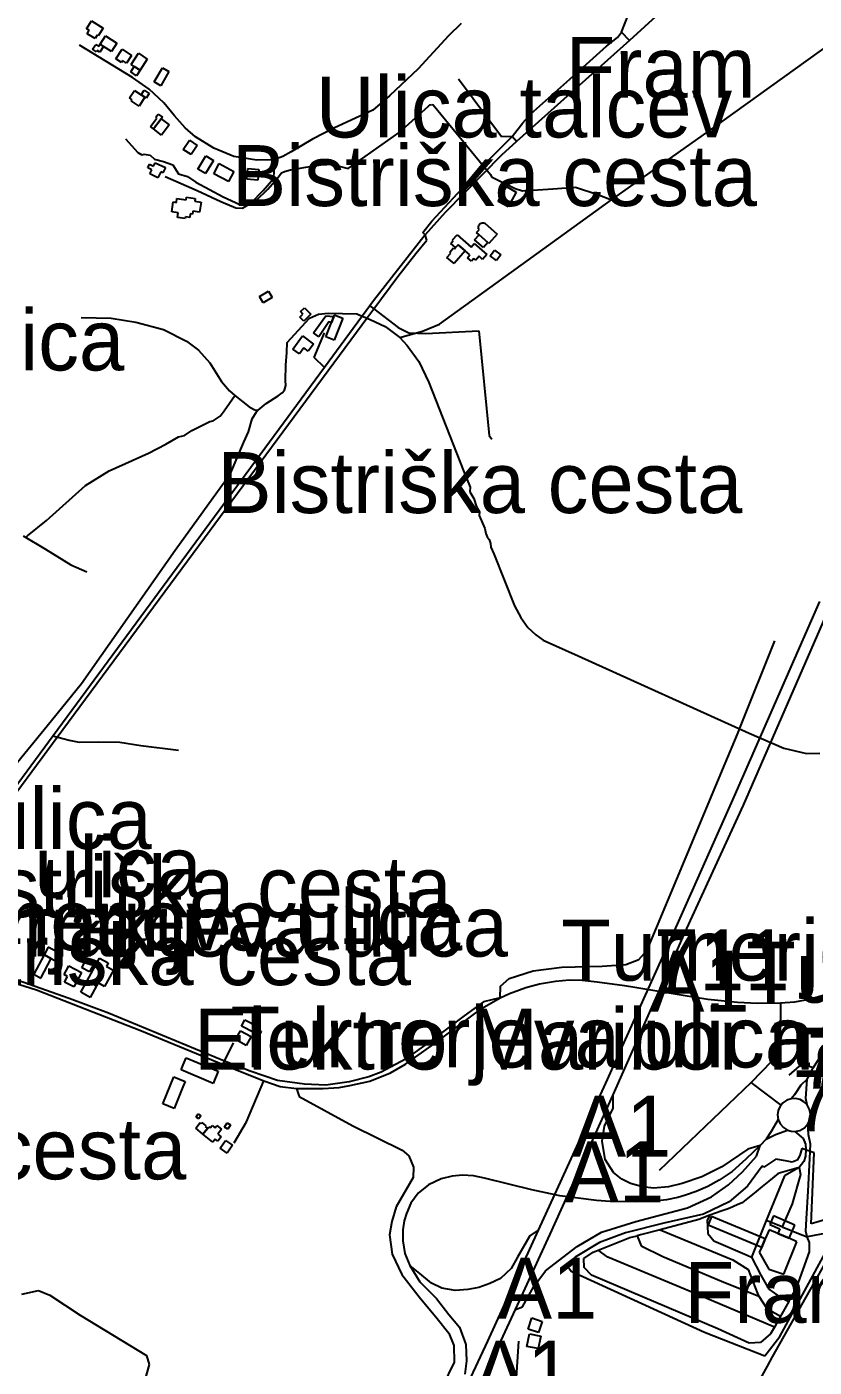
# Model space of a CAD drawing. Extents: x -8864 to 13231, y -7697 to 8949.
# Drawn here: x -3272 to -2470, y -3454 to -2089 of the extents above; entities that cross this region are included whole.
import ezdxf

# ---------------------------------------------------------------- set-up
doc = ezdxf.new("R2010")
doc.units = 0
for name, color, linetype in [('OSM_BUILDING_BARN', 9, 'CONTINUOUS'), ('OSM_BUILDING_GARAGE', 9, 'CONTINUOUS'), ('OSM_BUILDING_HOUSE', 9, 'CONTINUOUS'), ('OSM_BUILDING_ROOF', 9, 'CONTINUOUS'), ('OSM_BUILDING_YES', 9, 'CONTINUOUS'), ('OSM_HIGHWAY_FOOTWAY', 8, 'CONTINUOUS'), ('OSM_HIGHWAY_MOTORWAY', 8, 'CONTINUOUS'), ('OSM_HIGHWAY_MOTORWAY_LINK', 8, 'CONTINUOUS'), ('OSM_HIGHWAY_PATH', 8, 'CONTINUOUS'), ('OSM_HIGHWAY_RESIDENTIAL', 8, 'CONTINUOUS'), ('OSM_HIGHWAY_SECONDARY', 8, 'CONTINUOUS'), ('OSM_HIGHWAY_SECONDARY_LINK', 8, 'CONTINUOUS'), ('OSM_HIGHWAY_SERVICE', 8, 'CONTINUOUS'), ('OSM_HIGHWAY_SERVICES', 8, 'CONTINUOUS'), ('OSM_HIGHWAY_TRACK', 8, 'CONTINUOUS'), ('OSM_HIGHWAY_UNCLASSIFIED', 8, 'CONTINUOUS'), ('OSM_LABELS', 8, 'CONTINUOUS'), ('OSM_WATERWAY_DITCH', 4, 'CONTINUOUS'), ('OSM_WATERWAY_STREAM', 4, 'CONTINUOUS')]:
    doc.layers.add(name, color=color, linetype=linetype)

msp = doc.modelspace()

# ---------------------------------------------------------------- linework, layer by layer
at = {"layer": 'OSM_BUILDING_BARN'}
for p, q in [((-2838.560802, -2306.082703), (-2833.981935, -2300.767586)), ((-2837.741506, -2306.783231), (-2838.560802, -2306.082703)), ((-2833.981935, -2300.767586), (-2819.441351, -2313.299254)), ((-2840.367847, -2309.829972), (-2837.741506, -2306.783231)), ((-2835.574584, -2313.966423), (-2840.367847, -2309.829972)), ((-2832.948244, -2310.919682), (-2835.574584, -2313.966423)), ((-2825.781321, -2317.10212), (-2832.948244, -2310.919682)), ((-2820.880861, -2321.327528), (-2825.781321, -2317.10212)), ((-2819.441351, -2313.299254), (-2816.447476, -2309.829972)), ((-2816.447476, -2309.829972), (-2803.622054, -2320.893867)), ((-2823.354062, -2324.196357), (-2820.880861, -2321.327528)), ((-2819.24227, -2327.754594), (-2823.354062, -2324.196357)), ((-2816.761412, -2324.874646), (-2819.24227, -2327.754594)), ((-2814.854827, -2326.53145), (-2816.761412, -2324.874646)), ((-2811.569987, -2322.728584), (-2814.854827, -2326.53145)), ((-2807.909956, -2325.8754), (-2811.569987, -2322.728584)), ((-2803.622054, -2320.893867), (-2807.909956, -2325.8754)), ((-3250.429147, -3026.192168), (-3254.502655, -3033.964693)), ((-3237.13665, -3033.15297), (-3250.429147, -3026.192168)), ((-3254.502655, -3033.964693), (-3247.358703, -3037.711962)), ((-3247.358703, -3037.711962), (-3241.210157, -3040.925495)), ((-3241.210157, -3040.925495), (-3237.13665, -3033.15297)), ((-3210.543998, -3060.251174), (-3198.032511, -3037.278302)), ((-3198.032511, -3037.278302), (-3189.173398, -3042.104162)), ((-3189.173398, -3042.104162), (-3191.118268, -3045.684638)), ((-3183.974316, -3049.576461), (-3192.93297, -3066.03331)), ((-3191.118268, -3045.684638), (-3183.974316, -3049.576461)), ((-3201.171868, -3065.355021), (-3210.543998, -3060.251174)), ((-3199.571561, -3062.408355), (-3201.171868, -3065.355021)), ((-3192.93297, -3066.03331), (-3199.571561, -3062.408355)), ((-3100.161137, -3210.531117), (-3095.498043, -3204.715622)), ((-3095.498043, -3204.715622), (-3094.533265, -3205.493987)), ((-3094.533265, -3205.493987), (-3093.859452, -3204.648905)), ((-3093.859452, -3204.648905), (-3089.74766, -3207.951395)), ((-3092.741534, -3216.480046), (-3100.161137, -3210.531117)), ((-3088.07844, -3210.664551), (-3092.741534, -3216.480046)), ((-3089.74766, -3207.951395), (-3090.413816, -3208.785357)), ((-3090.413816, -3208.785357), (-3088.07844, -3210.664551))]:
    msp.add_line(p, q, dxfattribs=at)
at = {"layer": 'OSM_BUILDING_GARAGE'}
for p, q in [((-3205.138178, -2111.9586), (-3201.99882, -2106.988187)), ((-3201.079984, -2114.527203), (-3205.138178, -2111.9586)), ((-3201.99882, -2106.988187), (-3198.782894, -2109.023054)), ((-3200.337258, -2113.348537), (-3201.079984, -2114.527203)), ((-3197.664976, -2115.0387), (-3200.337258, -2113.348537)), ((-3198.782894, -2109.023054), (-3197.435267, -2106.899231)), ((-3193.920719, -2109.12313), (-3197.664976, -2115.0387)), ((-3197.435267, -2106.899231), (-3193.920719, -2109.12313)), ((-3166.340317, -2135.076025), (-3162.764513, -2129.482921)), ((-3160.298969, -2138.945609), (-3166.340317, -2135.076025)), ((-3162.764513, -2129.482921), (-3156.723165, -2133.363624)), ((-3156.723165, -2133.363624), (-3160.298969, -2138.945609)), ((-3155.773701, -2158.338004), (-3152.733884, -2153.723415)), ((-3152.733884, -2153.723415), (-3147.519488, -2157.159338)), ((-3151.86099, -2160.906607), (-3155.773701, -2158.338004)), ((-3150.559305, -2161.773927), (-3151.86099, -2160.906607)), ((-3147.519488, -2157.159338), (-3150.559305, -2161.773927)), ((-3146.217804, -2190.773564), (-3139.671095, -2182.122599)), ((-3135.275995, -2182.734171), (-3143.132045, -2193.108658)), ((-3140.873239, -2181.210801), (-3138.384725, -2177.919431)), ((-3139.671095, -2182.122599), (-3140.873239, -2181.210801)), ((-3138.384725, -2177.919431), (-3134.096822, -2181.177442)), ((-3134.096822, -2181.177442), (-3135.275995, -2182.734171)), ((-3143.132045, -2193.108658), (-3146.217804, -2190.773564)), ((-3216.156556, -3047.063455), (-3210.957474, -3037.522931)), ((-3210.957474, -3037.522931), (-3203.200965, -3041.748338)), ((-3203.200965, -3041.748338), (-3208.392389, -3051.288863)), ((-3208.392389, -3051.288863), (-3216.156556, -3047.063455)), ((-3075.360215, -3230.935386), (-3069.81657, -3222.918232)), ((-3068.208607, -3235.88356), (-3075.360215, -3230.935386)), ((-3069.81657, -3222.918232), (-3062.657304, -3227.877526)), ((-3062.657304, -3227.877526), (-3068.208607, -3235.88356))]:
    msp.add_line(p, q, dxfattribs=at)
at = {"layer": 'OSM_BUILDING_HOUSE'}
for p, q in [((-3211.401578, -2091.009476), (-3206.393921, -2082.892246)), ((-3206.393921, -2082.892246), (-3194.326538, -2090.342306)), ((-3208.698668, -2092.6774), (-3211.401578, -2091.009476)), ((-3210.819648, -2096.124443), (-3208.698668, -2092.6774)), ((-3202.642006, -2101.172692), (-3210.819648, -2096.124443)), ((-3200.521026, -2097.72565), (-3202.642006, -2101.172692)), ((-3199.334195, -2098.459536), (-3200.521026, -2097.72565)), ((-3194.326538, -2090.342306), (-3199.334195, -2098.459536)), ((-3197.435267, -2106.899231), (-3192.067732, -2098.403939)), ((-3192.067732, -2098.403939), (-3180.612907, -2105.642728)), ((-3193.920719, -2109.12313), (-3197.435267, -2106.899231)), ((-3185.988099, -2114.14914), (-3193.920719, -2109.12313)), ((-3180.612907, -2105.642728), (-3185.988099, -2114.14914)), ((-3181.501115, -2121.554722), (-3175.069262, -2111.858525)), ((-3175.069262, -2111.858525), (-3165.467423, -2118.229994)), ((-3175.819645, -2125.32423), (-3181.501115, -2121.554722)), ((-3174.6175, -2123.500634), (-3175.819645, -2125.32423)), ((-3170.689476, -2126.102595), (-3174.6175, -2123.500634)), ((-3165.467423, -2118.229994), (-3170.689476, -2126.102595)), ((-3165.857928, -2127.503651), (-3158.537866, -2116.072813)), ((-3162.764513, -2129.482921), (-3165.857928, -2127.503651)), ((-3158.537866, -2116.072813), (-3149.403103, -2121.921666)), ((-3149.403103, -2121.921666), (-3156.723165, -2133.363624)), ((-3156.723165, -2133.363624), (-3162.764513, -2129.482921)), ((-3142.31275, -2145.294839), (-3134.096822, -2130.80614)), ((-3127.496515, -2134.564529), (-3135.704786, -2149.042108)), ((-3134.096822, -2130.80614), (-3127.496515, -2134.564529)), ((-3167.611374, -2161.562657), (-3162.542461, -2153.867968)), ((-3162.542461, -2153.867968), (-3155.773701, -2158.338004)), ((-3135.704786, -2149.042108), (-3142.31275, -2145.294839)), ((-3164.89315, -2163.352895), (-3167.611374, -2161.562657)), ((-3165.720103, -2164.609398), (-3164.89315, -2163.352895)), ((-3157.756855, -2169.857799), (-3165.720103, -2164.609398)), ((-3151.86099, -2160.906607), (-3157.756855, -2169.857799)), ((-3155.773701, -2158.338004), (-3151.86099, -2160.906607)), ((-3143.132045, -2193.108658), (-3135.275995, -2182.734171)), ((-3135.275995, -2182.734171), (-3127.067725, -2188.961087)), ((-3134.923775, -2199.335574), (-3143.132045, -2193.108658)), ((-3127.067725, -2188.961087), (-3134.923775, -2199.335574)), ((-3112.841077, -2213.913228), (-3106.524078, -2204.572855)), ((-3106.524078, -2204.572855), (-3098.583801, -2209.94357)), ((-3098.583801, -2209.94357), (-3104.900801, -2219.283943)), ((-3104.900801, -2219.283943), (-3112.841077, -2213.913228)), ((-3097.795134, -2233.950554), (-3089.893142, -2220.596044)), ((-3089.893142, -2220.596044), (-3082.090691, -2225.210633)), ((-3090.00034, -2238.565144), (-3097.795134, -2233.950554)), ((-3082.090691, -2225.210633), (-3090.00034, -2238.565144)), ((-3081.715499, -2238.798653), (-3076.23311, -2228.401927)), ((-3076.23311, -2228.401927), (-3061.240765, -2236.307887)), ((-3061.240765, -2236.307887), (-3066.723155, -2246.715732)), ((-3048.109064, -2244.158249), (-3047.08303, -2233.372341)), ((-3047.08303, -2233.372341), (-3035.674147, -2234.462051)), ((-3035.674147, -2234.462051), (-3036.700181, -2245.247959)), ((-3066.723155, -2246.715732), (-3081.715499, -2238.798653)), ((-3036.700181, -2245.247959), (-3048.109064, -2244.158249)), ((-3119.847203, -2267.920604), (-3119.257617, -2263.939826)), ((-3119.257617, -2263.939826), (-3109.785947, -2265.329763)), ((-3109.785947, -2265.329763), (-3109.364813, -2262.483172)), ((-3109.364813, -2262.483172), (-3100.620555, -2263.761914)), ((-3100.620555, -2263.761914), (-3101.041688, -2266.608504)), ((-2792.060031, -2266.91985), (-2783.67565, -2251.78622)), ((-2783.67565, -2251.78622), (-2773.652678, -2257.345967)), ((-2773.652678, -2257.345967), (-2782.037059, -2272.479596)), ((-3124.418414, -2277.372173), (-3122.96359, -2267.464705)), ((-3117.825764, -2278.339569), (-3124.418414, -2277.372173)), ((-3122.96359, -2267.464705), (-3119.847203, -2267.920604)), ((-3118.522548, -2283.120951), (-3117.825764, -2278.339569)), ((-3102.93296, -2276.760601), (-3103.392378, -2279.896298)), ((-3096.210141, -2277.750236), (-3102.93296, -2276.760601)), ((-3101.041688, -2266.608504), (-3094.717032, -2267.542542)), ((-3094.717032, -2267.542542), (-3096.210141, -2277.750236)), ((-2782.037059, -2272.479596), (-2792.060031, -2266.91985)), ((-3110.880893, -2284.24402), (-3118.522548, -2283.120951)), ((-3110.63587, -2282.531618), (-3110.880893, -2284.24402)), ((-3106.217799, -2283.176548), (-3110.63587, -2282.531618)), ((-3105.689468, -2279.562713), (-3106.217799, -2283.176548)), ((-3103.392378, -2279.896298), (-3105.689468, -2279.562713)), ((-2812.14426, -2292.850507), (-2811.600615, -2290.949074)), ((-2811.600615, -2290.949074), (-2810.27596, -2289.481301)), ((-2810.27596, -2289.481301), (-2808.445944, -2288.714056)), ((-2808.445944, -2288.714056), (-2806.730783, -2288.647339)), ((-2806.730783, -2288.647339), (-2805.666465, -2289.169955)), ((-2805.666465, -2289.169955), (-2793.22389, -2300.311686)), ((-2814.050845, -2298.543687), (-2811.592958, -2295.808292)), ((-2811.53936, -2300.789825), (-2814.050845, -2298.543687)), ((-2812.22083, -2294.018054), (-2812.14426, -2292.850507)), ((-2811.96815, -2294.852016), (-2812.22083, -2294.018054)), ((-2811.592958, -2295.808292), (-2811.96815, -2294.852016)), ((-2802.565392, -2308.829218), (-2811.53936, -2300.789825)), ((-2793.22389, -2300.311686), (-2801.608271, -2309.685419)), ((-2844.196331, -2323.962847), (-2840.306591, -2319.459453)), ((-2841.416851, -2318.492057), (-2837.703221, -2314.188813)), ((-2840.306591, -2319.459453), (-2841.416851, -2318.492057)), ((-2837.703221, -2314.188813), (-2836.592961, -2315.14509)), ((-2825.781321, -2317.10212), (-2837.021751, -2330.156405)), ((-2836.592961, -2315.14509), (-2835.574584, -2313.966423)), ((-2835.574584, -2313.966423), (-2832.948244, -2310.919682)), ((-2832.948244, -2310.919682), (-2825.781321, -2317.10212)), ((-2801.608271, -2309.685419), (-2802.565392, -2308.829218)), ((-2837.021751, -2330.156405), (-2844.196331, -2323.962847)), ((-2961.914567, -2390.057112), (-2959.540907, -2383.96363)), ((-2959.540907, -2383.96363), (-2958.958978, -2382.473618)), ((-2950.23769, -2385.876183), (-2958.966635, -2408.270841)), ((-2958.958978, -2382.473618), (-2950.23769, -2385.876183)), ((-2967.687922, -2404.868276), (-2961.914567, -2390.057112)), ((-3001.248416, -2417.26651), (-2991.416868, -2403.856402)), ((-2991.416868, -2403.856402), (-2980.22238, -2412.073707)), ((-2980.22238, -2412.073707), (-2985.543973, -2419.334736)), ((-2958.966635, -2408.270841), (-2967.687922, -2404.868276)), ((-2994.502626, -2422.214685), (-3001.248416, -2417.26651)), ((-2989.992672, -2416.065605), (-2994.502626, -2422.214685)), ((-2985.543973, -2419.334736), (-2989.992672, -2416.065605)), ((-3059.433721, -3120.251956), (-3054.648115, -3111.356362)), ((-3054.648115, -3111.356362), (-3043.805848, -3117.194096)), ((-3048.591453, -3126.08969), (-3059.433721, -3120.251956)), ((-3043.805848, -3117.194096), (-3048.591453, -3126.08969)), ((-3092.741534, -3216.480046), (-3088.07844, -3210.664551)), ((-3082.603708, -3224.619514), (-3092.741534, -3216.480046)), ((-3088.07844, -3210.664551), (-3086.830355, -3209.107822)), ((-3086.830355, -3209.107822), (-3085.498042, -3210.175293)), ((-3085.498042, -3210.175293), (-3083.43066, -3207.595571)), ((-3083.43066, -3207.595571), (-3080.390844, -3210.03074)), ((-3080.390844, -3210.03074), (-3078.522544, -3207.706766)), ((-3078.522544, -3207.706766), (-3073.813508, -3211.487393)), ((-3073.813508, -3211.487393), (-3077.741533, -3216.39109)), ((-3077.741533, -3216.39109), (-3074.21167, -3219.22656)), ((-3074.21167, -3219.22656), (-3077.710905, -3223.596521)), ((-3080.184106, -3221.606132), (-3082.603708, -3224.619514)), ((-3077.710905, -3223.596521), (-3080.184106, -3221.606132)), ((-2761.608267, -3414.985229), (-2757.779782, -3403.643346)), ((-2757.779782, -3403.643346), (-2747.289735, -3407.190464)), ((-2747.289735, -3407.190464), (-2751.11822, -3418.532347)), ((-2762.772126, -3432.609625), (-2760.252983, -3419.799969)), ((-2751.11822, -3418.532347), (-2761.608267, -3414.985229)), ((-2760.252983, -3419.799969), (-2748.729245, -3422.079465)), ((-2748.729245, -3422.079465), (-2751.248388, -3434.88912)), ((-2751.248388, -3434.88912), (-2762.772126, -3432.609625))]:
    msp.add_line(p, q, dxfattribs=at)
at = {"layer": 'OSM_BUILDING_ROOF'}
for p, q in [((-3099.801259, -3199.07804), (-3097.542454, -3195.820028)), ((-3097.02178, -3201.001712), (-3099.801259, -3199.07804)), ((-3097.542454, -3195.820028), (-3094.770631, -3197.7437)), ((-3094.770631, -3197.7437), (-3097.02178, -3201.001712)), ((-2574.739946, -3300.510052), (-2578.239181, -3308.960866)), ((-2520.145759, -3323.11598), (-2574.739946, -3300.510052)), ((-2511.539327, -3299.787285), (-2515.375468, -3308.64952)), ((-2489.793535, -3309.205495), (-2511.539327, -3299.787285)), ((-2578.239181, -3308.960866), (-2523.637337, -3331.566795)), ((-2515.375468, -3308.64952), (-2505.222327, -3313.052839)), ((-2505.222327, -3313.052839), (-2507.144227, -3317.511756)), ((-2495.559233, -3322.526647), (-2489.793535, -3309.205495)), ((-2523.637337, -3331.566795), (-2520.145759, -3323.11598)), ((-2507.144227, -3317.511756), (-2495.559233, -3322.526647))]:
    msp.add_line(p, q, dxfattribs=at)
at = {"layer": 'OSM_BUILDING_YES'}
for p, q in [((-3148.759917, -2232.660693), (-3147.037099, -2229.069097)), ((-3144.740009, -2234.595485), (-3148.759917, -2232.660693)), ((-3147.037099, -2229.069097), (-3143.063133, -2230.98165)), ((-3146.784419, -2238.854251), (-3144.740009, -2234.595485)), ((-3143.063133, -2230.98165), (-3141.370942, -2227.456771)), ((-3141.370942, -2227.456771), (-3130.896209, -2232.493901)), ((-3135.735414, -2236.719308), (-3138.645062, -2242.768312)), ((-3133.453637, -2237.820138), (-3135.735414, -2236.719308)), ((-3130.896209, -2232.493901), (-3133.453637, -2237.820138)), ((-3138.645062, -2242.768312), (-3146.784419, -2238.854251)), ((-2816.079942, -2305.871433), (-2811.53936, -2300.789825)), ((-2807.105975, -2313.899707), (-2816.079942, -2305.871433)), ((-2811.53936, -2300.789825), (-2802.565392, -2308.829218)), ((-2802.565392, -2308.829218), (-2807.105975, -2313.899707)), ((-2800.138133, -2322.350521), (-2795.842574, -2316.535026)), ((-2795.842574, -2316.535026), (-2789.372435, -2321.316408)), ((-2793.667995, -2327.131903), (-2800.138133, -2322.350521)), ((-2789.372435, -2321.316408), (-2793.667995, -2327.131903)), ((-3035.26067, -2363.748392), (-3026.125907, -2358.199765)), ((-3026.125907, -2358.199765), (-3022.167254, -2364.726907)), ((-3031.302018, -2370.264415), (-3035.26067, -2363.748392)), ((-3022.167254, -2364.726907), (-3031.302018, -2370.264415)), ((-2994.027894, -2384.575202), (-2990.988078, -2381.561819)), ((-2990.007986, -2388.633817), (-2994.027894, -2384.575202)), ((-2993.438308, -2379.093292), (-2989.464341, -2375.145872)), ((-2990.988078, -2381.561819), (-2993.438308, -2379.093292)), ((-2982.994202, -2381.673014), (-2990.007986, -2388.633817)), ((-2989.464341, -2375.145872), (-2982.994202, -2381.673014)), ((-2980.115182, -2400.62063), (-2967.695579, -2383.207504)), ((-2967.695579, -2383.207504), (-2959.540907, -2383.96363)), ((-2959.540907, -2383.96363), (-2961.914567, -2390.057112)), ((-2974.586851, -2404.668125), (-2980.115182, -2400.62063)), ((-2964.456681, -2389.523376), (-2974.586851, -2404.668125)), ((-2961.914567, -2390.057112), (-2964.456681, -2389.523376)), ((-3254.502655, -3033.964693), (-3264.885504, -3053.779629)), ((-3257.733896, -3057.526898), (-3247.358703, -3037.711962)), ((-3247.358703, -3037.711962), (-3254.502655, -3033.964693)), ((-3264.885504, -3053.779629), (-3257.733896, -3057.526898)), ((-3234.173403, -3054.068736), (-3229.249972, -3045.028588)), ((-3230.566971, -3056.036886), (-3234.173403, -3054.068736)), ((-3233.614444, -3061.629991), (-3230.566971, -3056.036886)), ((-3229.249972, -3045.028588), (-3216.386265, -3052.044988)), ((-3216.386265, -3052.044988), (-3224.357169, -3066.67824)), ((-3224.357169, -3066.67824), (-3233.614444, -3061.629991)), ((-3217.006479, -3072.115672), (-3210.543998, -3060.251174)), ((-3210.543998, -3060.251174), (-3201.171868, -3065.355021)), ((-3201.171868, -3065.355021), (-3207.634349, -3077.219519)), ((-3207.634349, -3077.219519), (-3217.006479, -3072.115672)), ((-3053.461285, -3106.652817), (-3050.046277, -3099.99224)), ((-3040.827287, -3113.124361), (-3053.461285, -3106.652817)), ((-3050.046277, -3099.99224), (-3037.419936, -3106.463785)), ((-3041.102938, -3116.048788), (-3038.04015, -3109.43269)), ((-3037.419936, -3106.463785), (-3040.827287, -3113.124361)), ((-3038.04015, -3109.43269), (-3033.323457, -3111.62323)), ((-3036.378588, -3118.239328), (-3041.102938, -3116.048788)), ((-3033.323457, -3111.62323), (-3036.378588, -3118.239328)), ((-3114.870174, -3151.108548), (-3112.726223, -3146.03806)), ((-3082.419941, -3164.807763), (-3114.870174, -3151.108548)), ((-3112.726223, -3146.03806), (-3109.686406, -3138.832628)), ((-3109.686406, -3138.832628), (-3077.24383, -3152.542963)), ((-3133.560834, -3185.679051), (-3122.320404, -3158.258382)), ((-3122.320404, -3158.258382), (-3110.911521, -3162.939688)), ((-3110.911521, -3162.939688), (-3113.16267, -3168.410479)), ((-3077.24383, -3152.542963), (-3082.419941, -3164.807763)), ((-3113.16267, -3168.410479), (-3122.159608, -3190.360357)), ((-3122.159608, -3190.360357), (-3133.560834, -3185.679051)), ((-3070.942145, -3209.408048), (-3068.223921, -3204.938012)), ((-3068.223921, -3204.938012), (-3064.762971, -3207.050716)), ((-3067.481195, -3211.520752), (-3070.942145, -3209.408048)), ((-3064.762971, -3207.050716), (-3067.481195, -3211.520752)), ((-2515.988025, -3313.797845), (-2520.145759, -3323.11598)), ((-2507.144227, -3317.511756), (-2515.988025, -3313.797845)), ((-2520.145759, -3323.11598), (-2523.637337, -3331.566795)), ((-2495.559233, -3322.526647), (-2507.144227, -3317.511756)), ((-2501.22539, -3359.120897), (-2487.940549, -3326.029287)), ((-2487.940549, -3326.029287), (-2495.559233, -3322.526647)), ((-2523.637337, -3331.566795), (-2526.141166, -3336.737359)), ((-2526.141166, -3336.737359), (-2516.424473, -3353.983692)), ((-2516.424473, -3353.983692), (-2501.22539, -3359.120897))]:
    msp.add_line(p, q, dxfattribs=at)
at = {"layer": 'OSM_HIGHWAY_FOOTWAY'}
for p, q in [((-2875.888524, -2319.926472), (-2864.854832, -2306.37181)), ((-2894.165709, -2343.244048), (-2875.888524, -2319.926472)), ((-2918.759892, -2376.168865), (-2894.165709, -2343.244048)), ((-3241.118273, -2812.264248), (-2924.977351, -2384.486246)), ((-2924.977351, -2384.486246), (-2918.759892, -2376.168865)), ((-3324.632831, -2925.227174), (-3241.118273, -2812.264248)), ((-3228.828839, -3078.409305), (-3282.014143, -3059.606243)), ((-3188.989631, -3093.309425), (-3228.828839, -3078.409305)), ((-2806.883923, -3081.956423), (-2826.654216, -3096.033701)), ((-2790.207045, -3077.831092), (-2806.883923, -3081.956423)), ((-3070.666494, -3142.101759), (-3188.989631, -3093.309425)), ((-2826.654216, -3096.033701), (-2842.006438, -3107.442301)), ((-2842.006438, -3107.442301), (-2860.689441, -3121.664132)), ((-2860.689441, -3121.664132), (-2886.309659, -3140.155848)), ((-3044.502632, -3152.487365), (-3070.666494, -3142.101759)), ((-2886.309659, -3140.155848), (-2911.271377, -3153.465881)), ((-3016.983486, -3162.039009), (-3044.502632, -3152.487365)), ((-2989.464341, -3165.741801), (-3016.983486, -3162.039009)), ((-2967.695579, -3166.764794), (-2989.464341, -3165.741801)), ((-2943.867092, -3163.273273), (-2967.695579, -3166.764794)), ((-2923.844119, -3158.09159), (-2943.867092, -3163.273273)), ((-2911.271377, -3153.465881), (-2923.844119, -3158.09159))]:
    msp.add_line(p, q, dxfattribs=at)
at = {"layer": 'OSM_HIGHWAY_MOTORWAY'}
for p, q in [((-2464.9773, -2674.315822), (-2551.922179, -2873.021156)), ((-2542.305027, -2881.649882), (-2454.84713, -2681.187669)), ((-2551.922179, -2873.021156), (-2609.747607, -3002.652202)), ((-2599.969658, -3007.166716), (-2542.305027, -2881.649882)), ((-2609.747607, -3002.652202), (-2682.909943, -3164.685449)), ((-2674.816527, -3176.349797), (-2599.969658, -3007.166716)), ((-2682.909943, -3164.685449), (-2751.202446, -3314.309342)), ((-2739.173348, -3318.190045), (-2674.816527, -3176.349797)), ((-2751.202446, -3314.309342), (-2803.032467, -3427.338985)), ((-2774.257579, -3395.148054), (-2739.173348, -3318.190045)), ((-2822.266773, -3498.147914), (-2774.257579, -3395.148054)), ((-2803.032467, -3427.338985), (-2834.479638, -3494.133777))]:
    msp.add_line(p, q, dxfattribs=at)
at = {"layer": 'OSM_HIGHWAY_MOTORWAY_LINK'}
for p, q in [((-2674.946695, -3190.104609), (-2674.816527, -3176.349797)), ((-2683.667983, -3208.27386), (-2674.946695, -3190.104609)), ((-2506.937488, -3201.513208), (-2514.135039, -3213.74465)), ((-2686.194782, -3223.663238), (-2683.667983, -3208.27386)), ((-2514.135039, -3213.74465), (-2518.974243, -3221.606132)), ((-2518.974243, -3221.606132), (-2509.471945, -3216.969303)), ((-2509.471945, -3216.969303), (-2497.350964, -3212.465909)), ((-2682.971198, -3242.266149), (-2686.194782, -3223.663238)), ((-2537.909927, -3231.858304), (-2564.357097, -3249.660612)), ((-2525.329527, -3227.922004), (-2539.724628, -3242.132715)), ((-2525.329527, -3227.922004), (-2537.909927, -3231.858304)), ((-2529.043157, -3238.863584), (-2525.329527, -3227.922004)), ((-2518.974243, -3221.606132), (-2525.329527, -3227.922004)), ((-2674.663387, -3255.476106), (-2682.971198, -3242.266149)), ((-2539.724628, -3242.132715), (-2553.920648, -3254.441994)), ((-2543.384659, -3254.775578), (-2529.043157, -3238.863584)), ((-2838.813482, -3259.323451), (-2850.030941, -3262.014368)), ((-2828.354063, -3258.133665), (-2838.813482, -3259.323451)), ((-2817.320371, -3258.934269), (-2828.354063, -3258.133665)), ((-2805.911488, -3261.180406), (-2817.320371, -3258.934269)), ((-2757.726184, -3273.200578), (-2805.911488, -3261.180406)), ((-2665.980385, -3262.336833), (-2674.663387, -3255.476106)), ((-2584.724633, -3260.046218), (-2604.801205, -3266.906945)), ((-2564.357097, -3249.660612), (-2584.724633, -3260.046218)), ((-2553.920648, -3254.441994), (-2566.983437, -3263.348707)), ((-2557.419883, -3268.085611), (-2543.384659, -3254.775578)), ((-2863.185613, -3268.185686), (-2873.545492, -3276.43635)), ((-2850.030941, -3262.014368), (-2863.185613, -3268.185686)), ((-2729.326487, -3279.29406), (-2757.726184, -3273.200578)), ((-2657.427551, -3266.684555), (-2665.980385, -3262.336833)), ((-2645.23, -3270.031522), (-2657.427551, -3266.684555)), ((-2633.713919, -3271.510415), (-2645.23, -3270.031522)), ((-2618.736888, -3270.176076), (-2633.713919, -3271.510415)), ((-2604.801205, -3266.906945), (-2618.736888, -3270.176076)), ((-2590.291249, -3274.946338), (-2601.240715, -3278.771443)), ((-2578.56843, -3269.675698), (-2590.291249, -3274.946338)), ((-2566.983437, -3263.348707), (-2578.56843, -3269.675698)), ((-2574.640405, -3280.261456), (-2557.419883, -3268.085611)), ((-2881.041664, -3286.699642), (-2885.398479, -3297.318757)), ((-2873.545492, -3276.43635), (-2881.041664, -3286.699642)), ((-2692.014078, -3284.164397), (-2729.326487, -3279.29406)), ((-2677.917599, -3285.009479), (-2692.014078, -3284.164397)), ((-2652.25144, -3285.520976), (-2677.917599, -3285.009479)), ((-2632.664914, -3284.820447), (-2652.25144, -3285.520976)), ((-2620.681758, -3283.408272), (-2632.664914, -3284.820447)), ((-2609.135049, -3281.03982), (-2620.681758, -3283.408272)), ((-2601.240715, -3278.771443), (-2609.135049, -3281.03982)), ((-2599.150362, -3291.392068), (-2574.640405, -3280.261456)), ((-2885.398479, -3297.318757), (-2887.909965, -3304.679861)), ((-2651.845621, -3305.35815), (-2599.150362, -3291.392068)), ((-2889.13508, -3313.986877), (-2889.196336, -3324.950697)), ((-2887.909965, -3304.679861), (-2889.13508, -3313.986877)), ((-2751.202446, -3314.309342), (-2759.785908, -3319.991403)), ((-2686.715456, -3316.299731), (-2651.845621, -3305.35815)), ((-2889.196336, -3324.950697), (-2887.205524, -3338.182893)), ((-2759.785908, -3319.991403), (-2772.328023, -3341.75225)), ((-2711.707802, -3330.78843), (-2686.715456, -3316.299731)), ((-2887.205524, -3338.182893), (-2882.098326, -3350.136347)), ((-2772.328023, -3341.75225), (-2778.867074, -3353.394359)), ((-2743.874727, -3355.495943), (-2711.707802, -3330.78843)), ((-2871.998784, -3358.40925), (-2882.098326, -3350.136347)), ((-2882.098326, -3350.136347), (-2871.929872, -3366.993498)), ((-2778.867074, -3353.394359), (-2789.816539, -3363.501978)), ((-2755.758343, -3371.496893), (-2743.874727, -3355.495943)), ((-2860.122826, -3368.138806), (-2871.998784, -3358.40925)), ((-2871.929872, -3366.993498), (-2854.854831, -3383.850649)), ((-2849.387756, -3373.231534), (-2860.122826, -3368.138806)), ((-2800.57458, -3368.683661), (-2811.654214, -3372.65332)), ((-2789.816539, -3363.501978), (-2800.57458, -3368.683661)), ((-2854.854831, -3383.850649), (-2842.366315, -3399.985033)), ((-2835.827264, -3375.7223), (-2849.387756, -3373.231534)), ((-2822.971214, -3374.754904), (-2835.827264, -3375.7223)), ((-2811.654214, -3372.65332), (-2822.971214, -3374.754904)), ((-2767.350993, -3392.234747), (-2755.758343, -3371.496893)), ((-2774.257579, -3395.148054), (-2767.350993, -3392.234747)), ((-2842.366315, -3399.985033), (-2831.524048, -3412.961481)), ((-2831.524048, -3412.961481), (-2825.138136, -3430.763789)), ((-2825.138136, -3430.763789), (-2824.456666, -3447.220638)), ((-2824.456666, -3447.220638), (-2825.888519, -3460.886494))]:
    msp.add_line(p, q, dxfattribs=at)
at = {"layer": 'OSM_HIGHWAY_PATH'}
for p, q in [((-2804.004902, -2227.067588), (-2782.037059, -2204.984276)), ((-2782.037059, -2204.984276), (-2777.925267, -2200.870064)), ((-2837.435228, -2263.072506), (-2804.004902, -2227.067588)), ((-2859.55621, -2287.112849), (-2837.435228, -2263.072506)), ((-2868.805828, -2298.666002), (-2859.55621, -2287.112849)), ((-2866.378569, -2301.001095), (-2868.805828, -2298.666002)), ((-2864.854832, -2306.37181), (-2866.378569, -2301.001095))]:
    msp.add_line(p, q, dxfattribs=at)
at = {"layer": 'OSM_HIGHWAY_RESIDENTIAL'}
for p, q in [((-2666.608256, -2094.678909), (-2652.190184, -2058.006822)), ((-2829.609806, -2085.683239), (-2842.818077, -2098.337222)), ((-2842.818077, -2098.337222), (-2873.545492, -2131.995926)), ((-2681.608258, -2108.834023), (-2670.51331, -2100.105221)), ((-2670.51331, -2100.105221), (-2666.608256, -2094.678909)), ((-2658.170277, -2103.007409), (-2666.608256, -2094.678909)), ((-3164.494988, -2140.802564), (-3218.560844, -2107.855507)), ((-2719.18866, -2142.314815), (-2681.608258, -2108.834023)), ((-3147.580744, -2152.756019), (-3164.494988, -2140.802564)), ((-2873.545492, -2131.995926), (-2902.810426, -2159.494431)), ((-2758.828787, -2177.652563), (-2719.18866, -2142.314815)), ((-3132.703254, -2166.377397), (-3147.580744, -2152.756019)), ((-2788.606738, -2201.070214), (-2832.557739, -2142.526086)), ((-3121.830358, -2179.709669), (-3132.703254, -2166.377397)), ((-2902.810426, -2159.494431), (-2919.770612, -2173.960891)), ((-3110.78901, -2191.829916), (-3121.830358, -2179.709669)), ((-2919.770612, -2173.960891), (-2959.53325, -2192.319174)), ((-2766.837976, -2186.903981), (-2758.828787, -2177.652563)), ((-3100.207079, -2201.17029), (-3110.78901, -2191.829916)), ((-2959.53325, -2192.319174), (-2981.07996, -2203.438666)), ((-2777.925267, -2200.870064), (-2766.837976, -2186.903981)), ((-3081.577674, -2212.601128), (-3100.207079, -2201.17029)), ((-2981.07996, -2203.438666), (-3002.764495, -2216.237202)), ((-2777.925267, -2200.870064), (-2788.606738, -2201.070214)), ((-2773.399998, -2206.018389), (-2777.925267, -2200.870064)), ((-3061.309678, -2221.152018), (-3081.577674, -2212.601128)), ((-3037.887011, -2224.810331), (-3061.309678, -2221.152018)), ((-3011.233103, -2221.263213), (-3020.482721, -2224.599061)), ((-3002.764495, -2216.237202), (-3011.233103, -2221.263213)), ((-3020.482721, -2224.599061), (-3037.887011, -2224.810331)), ((-3020.643517, -2243.090777), (-3020.161128, -2235.662956)), ((-3020.161128, -2235.662956), (-3020.482721, -2224.599061)), ((-3131.332657, -2241.567407), (-3098.645057, -2255.700282)), ((-3031.256076, -2255.878194), (-3020.643517, -2243.090777)), ((-3098.645057, -2255.700282), (-3074.479664, -2266.942089)), ((-3044.119783, -2268.621132), (-3031.256076, -2255.878194)), ((-3074.479664, -2266.942089), (-3059.341837, -2273.257961)), ((-3059.341837, -2273.257961), (-3052.373995, -2273.914011)), ((-3052.373995, -2273.914011), (-3044.119783, -2268.621132))]:
    msp.add_line(p, q, dxfattribs=at)
at = {"layer": 'OSM_HIGHWAY_SECONDARY'}
for p, q in [((-2591.033975, -2041.650048), (-2658.170277, -2103.007409)), ((-2658.170277, -2103.007409), (-2773.399998, -2206.018389)), ((-2773.399998, -2206.018389), (-2788.736907, -2219.728723)), ((-2788.736907, -2219.728723), (-2845.888521, -2278.161657)), ((-2845.888521, -2278.161657), (-2866.378569, -2301.001095)), ((-2866.378569, -2301.001095), (-2918.989601, -2368.129472)), ((-2922.68026, -2373.133244), (-2969.012577, -2436.002855)), ((-2918.989601, -2368.129472), (-2922.68026, -2373.133244)), ((-2969.012577, -2436.002855), (-3245.291321, -2810.90767)), ((-3245.291321, -2810.90767), (-3294.540944, -2877.746941)), ((-3324.43375, -3050.154674), (-3262.381676, -3069.680503)), ((-3262.381676, -3069.680503), (-3155.42148, -3111.256286)), ((-2780.582235, -3073.349936), (-2770.199386, -3069.636025)), ((-2770.199386, -3069.636025), (-2763.943642, -3067.245335)), ((-2763.943642, -3067.245335), (-2749.931389, -3063.509185)), ((-2749.931389, -3063.509185), (-2733.599075, -3060.684834)), ((-2733.599075, -3060.684834), (-2719.579166, -3059.483929)), ((-2719.579166, -3059.483929), (-2706.493406, -3059.706319)), ((-2706.493406, -3059.706319), (-2691.217754, -3061.552154)), ((-2691.217754, -3061.552154), (-2663.507184, -3065.210467)), ((-2663.507184, -3065.210467), (-2652.925253, -3066.967347)), ((-2652.925253, -3066.967347), (-2603.660317, -3075.129055)), ((-2808.484229, -3088.138861), (-2790.207045, -3077.831092)), ((-2790.207045, -3077.831092), (-2780.582235, -3073.349936)), ((-2603.660317, -3075.129055), (-2578.645, -3079.120953)), ((-2578.645, -3079.120953), (-2548.4842, -3082.145455)), ((-2548.4842, -3082.145455), (-2527.986495, -3083.235165)), ((-2527.986495, -3083.235165), (-2504.571485, -3082.9127)), ((-2504.571485, -3082.9127), (-2489.885419, -3081.778511)), ((-2489.885419, -3081.778511), (-2475.406091, -3079.221028)), ((-2475.406091, -3079.221028), (-2452.580668, -3072.771722)), ((-2857.167236, -3124.54408), (-2808.484229, -3088.138861)), ((-3155.42148, -3111.256286), (-3072.106004, -3145.59328)), ((-2886.615937, -3145.204098), (-2857.167236, -3124.54408)), ((-2471.39384, -3149.018084), (-2450.842536, -3117.905743)), ((-3072.106004, -3145.59328), (-3030.773687, -3162.339236)), ((-2901.769078, -3154.077453), (-2886.615937, -3145.204098)), ((-2477.511758, -3160.548997), (-2471.39384, -3149.018084)), ((-3030.773687, -3162.339236), (-3014.265262, -3167.887863)), ((-2943.315791, -3167.009423), (-2922.886998, -3162.550506)), ((-2922.886998, -3162.550506), (-2901.769078, -3154.077453)), ((-2477.511758, -3160.548997), (-2483.721559, -3166.564643)), ((-2477.971176, -3170.211837), (-2477.511758, -3160.548997)), ((-3014.265262, -3167.887863), (-2997.328048, -3170.089522)), ((-2997.328048, -3170.089522), (-2970.291291, -3170.100642)), ((-2970.291291, -3170.100642), (-2953.867093, -3169.077648)), ((-2953.867093, -3169.077648), (-2943.315791, -3167.009423)), ((-2490.191698, -3176.372036), (-2493.821101, -3180.419531)), ((-2483.721559, -3166.564643), (-2490.191698, -3176.372036)), ((-2478.690931, -3180.330575), (-2477.971176, -3170.211837)), ((-2506.899204, -3192.317388), (-2507.557703, -3196.909738)), ((-2505.015589, -3188.080861), (-2506.899204, -3192.317388)), ((-2504.012526, -3186.879956), (-2505.015589, -3188.080861)), ((-2502.044685, -3184.511504), (-2504.012526, -3186.879956)), ((-2498.216201, -3181.898423), (-2502.044685, -3184.511504)), ((-2493.821101, -3180.419531), (-2498.216201, -3181.898423)), ((-2489.180978, -3180.208261), (-2493.821101, -3180.419531)), ((-2484.655709, -3181.264612), (-2489.180978, -3180.208261)), ((-2480.597516, -3183.521869), (-2484.655709, -3181.264612)), ((-2477.30502, -3186.80212), (-2480.597516, -3183.521869)), ((-2477.30502, -3186.80212), (-2478.690931, -3180.330575)), ((-2474.87776, -3191.294395), (-2477.30502, -3186.80212)), ((-2473.897668, -3196.309286), (-2474.87776, -3191.294395)), ((-2507.557703, -3196.909738), (-2506.937488, -3201.513208)), ((-2506.937488, -3201.513208), (-2504.893078, -3206.0722)), ((-2504.893078, -3206.0722), (-2501.600581, -3209.830589)), ((-2480.130441, -3210.075218), (-2476.539323, -3206.049961)), ((-2476.539323, -3206.049961), (-2474.471941, -3201.379775)), ((-2474.471941, -3201.379775), (-2473.897668, -3196.309286)), ((-2501.600581, -3209.830589), (-2497.350964, -3212.465909)), ((-2497.350964, -3212.465909), (-2493.79813, -3213.5445)), ((-2493.79813, -3213.5445), (-2490.092157, -3213.811367)), ((-2490.092157, -3213.811367), (-2484.808849, -3212.755016)), ((-2484.808849, -3212.755016), (-2480.130441, -3210.075218))]:
    msp.add_line(p, q, dxfattribs=at)
at = {"layer": 'OSM_HIGHWAY_SECONDARY_LINK'}
msp.add_line((-2475.406091, -3079.221028), (-2465.275922, -3080.989027), dxfattribs=at)
at = {"layer": 'OSM_HIGHWAY_SERVICE'}
for p, q in [((-2922.68026, -2373.133244), (-2918.759892, -2376.168865)), ((-2918.759892, -2376.168865), (-2894.027883, -2395.305512)), ((-2979.449026, -2425.628369), (-2968.813496, -2400.653988)), ((-2894.027883, -2395.305512), (-2882.948249, -2400.653988)), ((-2882.948249, -2400.653988), (-2865.750698, -2401.421233)), ((-2865.750698, -2401.421233), (-2811.692499, -2398.741436)), ((-2811.692499, -2398.741436), (-2801.087597, -2505.199458)), ((-2969.012577, -2436.002855), (-2979.449026, -2425.628369)), ((-2801.087597, -2505.199458), (-2798.438286, -2509.046803)), ((-3245.291321, -2810.90767), (-3241.118273, -2812.264248)), ((-3241.118273, -2812.264248), (-3239.043235, -2812.786864)), ((-2504.571485, -3082.9127), (-2504.762909, -3117.661114)), ((-3070.666494, -3142.101759), (-3061.547044, -3123.621162)), ((-2504.762909, -3117.661114), (-2506.853262, -3131.382568)), ((-2506.853262, -3131.382568), (-2513.599051, -3142.535419)), ((-3072.106004, -3145.59328), (-3070.666494, -3142.101759)), ((-2513.599051, -3142.535419), (-2534.28818, -3163.895965)), ((-2485.620488, -3147.250084), (-2495.888483, -3156.501502)), ((-2480.6894, -3146.015821), (-2485.620488, -3147.250084)), ((-2471.39384, -3149.018084), (-2480.6894, -3146.015821)), ((-3048.407686, -3203.848302), (-3030.773687, -3162.339236)), ((-2534.28818, -3163.895965), (-2628.147303, -3253.663629)), ((-2504.012526, -3186.879956), (-2534.28818, -3163.895965)), ((-3060.827289, -3225.208847), (-3048.407686, -3203.848302)), ((-2475.934422, -3216.969303), (-2476.539323, -3206.049961)), ((-2490.092157, -3213.811367), (-2481.424469, -3220.794409)), ((-2474.104407, -3226.665501), (-2475.934422, -3216.969303)), ((-2481.424469, -3220.794409), (-2479.234576, -3226.665501)), ((-2479.234576, -3226.665501), (-2478.622018, -3231.93614)), ((-2478.622018, -3231.93614), (-2479.135035, -3238.752389)), ((-2474.533197, -3241.14308), (-2474.104407, -3226.665501)), ((-2480.926766, -3244.278777), (-2485.475005, -3250.383379)), ((-2479.135035, -3238.752389), (-2480.926766, -3244.278777)), ((-2476.202416, -3274.423722), (-2474.533197, -3241.14308)), ((-2500.406094, -3259.012105), (-2518.974243, -3304.546427)), ((-2506.830291, -3256.543578), (-2516.324932, -3264.271625)), ((-2485.475005, -3250.383379), (-2506.830291, -3256.543578)), ((-2485.475005, -3250.383379), (-2500.406094, -3259.012105)), ((-2484.096751, -3257.599929), (-2492.810381, -3287.522484)), ((-2485.475005, -3250.383379), (-2484.096751, -3257.599929)), ((-2523.147291, -3269.809132), (-2531.363218, -3276.491947)), ((-2516.324932, -3264.271625), (-2523.147291, -3269.809132)), ((-2478.177914, -3302.845145), (-2476.202416, -3274.423722)), ((-2547.97884, -3288.178534), (-2552.925242, -3290.591464)), ((-2543.73688, -3286.543969), (-2547.97884, -3288.178534)), ((-2541.125854, -3284.420146), (-2543.73688, -3286.543969)), ((-2531.363218, -3276.491947), (-2541.125854, -3284.420146)), ((-2492.810381, -3287.522484), (-2502.6649, -3310.917897)), ((-2576.393851, -3299.064518), (-2587.68788, -3303.40112)), ((-2576.393851, -3299.064518), (-2579.32647, -3304.023811)), ((-2565.023253, -3294.961425), (-2576.393851, -3299.064518)), ((-2557.879301, -3292.381703), (-2565.023253, -3294.961425)), ((-2552.925242, -3290.591464), (-2557.879301, -3292.381703)), ((-2626.998757, -3313.753367), (-2647.17487, -3319.068485)), ((-2587.68788, -3303.40112), (-2626.998757, -3313.753367)), ((-2626.998757, -3313.753367), (-2580.153423, -3333.20136)), ((-2579.32647, -3304.023811), (-2578.476547, -3317.545114)), ((-2518.974243, -3304.546427), (-2526.539328, -3323.11598)), ((-2502.6649, -3310.917897), (-2518.974243, -3304.546427)), ((-2502.6649, -3310.917897), (-2486.049278, -3317.800863)), ((-2478.874698, -3315.287857), (-2478.177914, -3302.845145)), ((-2477.236107, -3321.214547), (-2478.874698, -3315.287857)), ((-2439.801187, -3313.953518), (-2477.236107, -3321.214547)), ((-2690.237662, -3334.658014), (-2657.925254, -3321.892836)), ((-2657.925254, -3321.892836), (-2650.643477, -3319.980283)), ((-2647.17487, -3319.068485), (-2650.643477, -3319.980283)), ((-2650.643477, -3319.980283), (-2646.279004, -3330.332531)), ((-2578.476547, -3317.545114), (-2572.458169, -3325.161967)), ((-2572.458169, -3325.161967), (-2538.614368, -3339.795219)), ((-2526.539328, -3323.11598), (-2534.081442, -3341.618816)), ((-2486.049278, -3317.800863), (-2477.236107, -3321.214547)), ((-2475.0309, -3326.941086), (-2477.236107, -3321.214547)), ((-2474.893074, -3336.437132), (-2475.0309, -3326.941086)), ((-2704.755274, -3343.264501), (-2695.367831, -3336.681761)), ((-2704.403054, -3352.304648), (-2704.755274, -3343.264501)), ((-2695.367831, -3336.681761), (-2690.237662, -3334.658014)), ((-2680.375486, -3341.830086), (-2690.237662, -3334.658014)), ((-2594.877774, -3377.379104), (-2680.375486, -3341.830086)), ((-2646.279004, -3330.332531), (-2624.303504, -3341.007244)), ((-2624.303504, -3341.007244), (-2564.747602, -3366.0817)), ((-2580.153423, -3333.20136), (-2553.040097, -3344.509884)), ((-2538.614368, -3339.795219), (-2534.081442, -3341.618816)), ((-2534.081442, -3341.618816), (-2524.494918, -3359.921501)), ((-2487.932892, -3372.44205), (-2474.893074, -3336.437132)), ((-2696.998765, -3360.221727), (-2704.403054, -3352.304648)), ((-2553.040097, -3344.509884), (-2537.366282, -3354.361755)), ((-2537.366282, -3354.361755), (-2527.986495, -3378.613368)), ((-2568.216209, -3414.862914), (-2696.998765, -3360.221727)), ((-2564.747602, -3366.0817), (-2526.577613, -3381.4266)), ((-2524.494918, -3359.921501), (-2516.485728, -3374.299005)), ((-2510.796601, -3412.994839), (-2594.877774, -3377.379104)), ((-2527.986495, -3378.613368), (-2526.577613, -3381.4266)), ((-2526.577613, -3381.4266), (-2518.415284, -3393.869312)), ((-2516.485728, -3374.299005), (-2504.984961, -3382.316159)), ((-2504.984961, -3382.316159), (-2496.018651, -3386.775076)), ((-2496.018651, -3386.775076), (-2487.932892, -3372.44205)), ((-2518.415284, -3393.869312), (-2504.448974, -3401.741913)), ((-2496.018651, -3386.775076), (-2504.448974, -3401.741913)), ((-2504.448974, -3401.741913), (-2510.796601, -3412.994839)), ((-2536.340248, -3429.162582), (-2568.216209, -3414.862914)), ((-2514.571486, -3419.699894), (-2524.839481, -3428.751161)), ((-2510.796601, -3412.994839), (-2514.571486, -3419.699894)), ((-2775.230014, -3490.597779), (-2771.125879, -3427.327865)), ((-2524.839481, -3428.751161), (-2536.340248, -3429.162582))]:
    msp.add_line(p, q, dxfattribs=at)
at = {"layer": 'OSM_HIGHWAY_SERVICES'}
for p, q in [((-2482.81038, -3231.102178), (-2484.977302, -3238.385446)), ((-2470.214667, -3235.438781), (-2482.81038, -3231.102178)), ((-2509.18098, -3241.932564), (-2521.378531, -3250.205467)), ((-2499.540857, -3243.700564), (-2509.18098, -3241.932564)), ((-2492.649585, -3244.890349), (-2499.540857, -3243.700564)), ((-2487.53473, -3242.922199), (-2492.649585, -3244.890349)), ((-2484.977302, -3238.385446), (-2487.53473, -3242.922199)), ((-2473.369338, -3307.693244), (-2470.214667, -3235.438781)), ((-2523.223861, -3249.26031), (-2538.009467, -3269.608982)), ((-2521.378531, -3250.205467), (-2523.223861, -3249.26031)), ((-2538.009467, -3269.608982), (-2556.700128, -3285.43202)), ((-2556.700128, -3285.43202), (-2582.986501, -3297.963688)), ((-2582.986501, -3297.963688), (-2623.445924, -3307.215106)), ((-2446.409151, -3300.020794), (-2473.369338, -3307.693244)), ((-2623.445924, -3307.215106), (-2662.259098, -3317.078096)), ((-2688.958948, -3326.941086), (-2713.60673, -3341.730011)), ((-2662.259098, -3317.078096), (-2688.958948, -3326.941086)), ((-2505.245298, -3422.679918), (-2452.504098, -3325.806897)), ((-2713.60673, -3341.730011), (-2721.991111, -3349.936197)), ((-2721.991111, -3349.936197), (-2717.772121, -3356.129754)), ((-2717.772121, -3356.129754), (-2581.991095, -3417.954133)), ((-2581.991095, -3417.954133), (-2520.398439, -3442.172388)), ((-2520.398439, -3442.172388), (-2505.245298, -3422.679918))]:
    msp.add_line(p, q, dxfattribs=at)
at = {"layer": 'OSM_HIGHWAY_TRACK'}
for p, q in [((-3275.896225, -2607.420954), (-3252.971261, -2620.808824)), ((-3252.971261, -2620.808824), (-3227.358701, -2636.865371)), ((-3227.358701, -2636.865371), (-3210.926846, -2644.1264)), ((-2544.525548, -2799.665863), (-2510.314212, -2714.290398)), ((-2560.842548, -2839.006628), (-2548.445916, -2809.350941)), ((-2548.445916, -2809.350941), (-2544.525548, -2799.665863)), ((-3239.043235, -2812.786864), (-3229.035577, -2815.399945)), ((-3229.035577, -2815.399945), (-3218.867122, -2817.2569)), ((-3218.867122, -2817.2569), (-3198.637411, -2817.145706)), ((-3198.637411, -2817.145706), (-3177.381666, -2817.2569)), ((-3177.381666, -2817.2569), (-3155.919183, -2820.648346)), ((-3155.919183, -2820.648346), (-3117.619026, -2825.574281)), ((-2640.321883, -3029.072116), (-2560.842548, -2839.006628)), ((-2648.94363, -3038.723836), (-2640.321883, -3029.072116)), ((-2661.883907, -3043.861041), (-2648.94363, -3038.723836)), ((-2780.972741, -3058.116231), (-2756.531696, -3050.099077)), ((-2756.531696, -3050.099077), (-2727.190193, -3046.52972)), ((-2727.190193, -3046.52972), (-2686.324951, -3045.506726)), ((-2686.324951, -3045.506726), (-2661.883907, -3043.861041)), ((-2790.207045, -3077.831092), (-2789.801225, -3065.922115)), ((-2789.801225, -3065.922115), (-2780.972741, -3058.116231)), ((-2997.328048, -3170.089522), (-2994.69405, -3178.106676)), ((-2994.69405, -3178.106676), (-2939.985009, -3208.162665)), ((-2939.985009, -3208.162665), (-2889.747638, -3232.847939)), ((-2889.747638, -3232.847939), (-2883.132017, -3238.563358)), ((-2883.132017, -3238.563358), (-2878.300469, -3250.194347)), ((-2878.484237, -3260.746746), (-2896.003381, -3290.446911)), ((-2878.300469, -3250.194347), (-2878.484237, -3260.746746)), ((-2896.003381, -3290.446911), (-2900.29894, -3305.291433)), ((-2900.29894, -3305.291433), (-2902.795112, -3318.890573)), ((-2902.795112, -3318.890573), (-2900.115173, -3338.749987)), ((-2900.115173, -3338.749987), (-2890.107515, -3359.321048)), ((-2890.107515, -3359.321048), (-2872.404604, -3382.216084)), ((-2872.404604, -3382.216084), (-2854.165704, -3404.043648)), ((-2854.165704, -3404.043648), (-2842.366315, -3419.243994)), ((-2842.366315, -3419.243994), (-2837.358658, -3431.586631)), ((-2837.358658, -3431.586631), (-2836.82267, -3448.588335)), ((-2836.82267, -3448.588335), (-2848.805826, -3472.917785))]:
    msp.add_line(p, q, dxfattribs=at)
at = {"layer": 'OSM_HIGHWAY_UNCLASSIFIED'}
for p, q in [((-2512.557703, -3443.195382), (-2439.801187, -3313.953518)), ((-2517.848669, -3452.635831), (-2512.557703, -3443.195382)), ((-2617.358634, -3632.81609), (-2517.848669, -3452.635831))]:
    msp.add_line(p, q, dxfattribs=at)
at = {"layer": 'OSM_WATERWAY_DITCH'}
for p, q in [((-3216.684886, -2385.220132), (-3186.164209, -2385.887302)), ((-3186.164209, -2385.887302), (-3160.949811, -2389.86808)), ((-3160.949811, -2389.86808), (-3133.078445, -2397.173587)), ((-3133.078445, -2397.173587), (-3109.517953, -2409.115922)), ((-3109.517953, -2409.115922), (-3097.243832, -2418.411818)), ((-3097.243832, -2418.411818), (-3085.62821, -2431.354908)), ((-3085.62821, -2431.354908), (-3073.683339, -2450.280284)), ((-3073.683339, -2450.280284), (-3065.727749, -2459.898645)), ((-3071.011057, -2480.236197), (-3060.107534, -2464.490996)), ((-3065.727749, -2459.898645), (-3060.107534, -2464.490996)), ((-3060.107534, -2464.490996), (-3045.81963, -2476.166463)), ((-3075.352558, -2485.44012), (-3071.011057, -2480.236197)), ((-3045.81963, -2476.166463), (-3039.847195, -2479.157606)), ((-3039.847195, -2479.157606), (-3036.447501, -2479.580147)), ((-3104.226987, -2500.217926), (-3085.773693, -2490.877552)), ((-3085.773693, -2490.877552), (-3082.297429, -2490.221502)), ((-3082.297429, -2490.221502), (-3075.352558, -2485.44012)), ((-3130.49039, -2514.117291), (-3117.680281, -2506.511558)), ((-3117.680281, -2506.511558), (-3111.386253, -2505.210578)), ((-3111.386253, -2505.210578), (-3104.226987, -2500.217926)), ((-3188.239248, -2541.259973), (-3148.078447, -2523.235275)), ((-3148.078447, -2523.235275), (-3130.49039, -2514.117291)), ((-3212.335728, -2556.026659), (-3188.239248, -2541.259973)), ((-3252.197907, -2591.642394), (-3212.335728, -2556.026659)), ((-3271.416899, -2607.29864), (-3252.197907, -2591.642394)), ((-3272.481217, -2608.354992), (-3271.416899, -2607.29864)), ((-3277.305107, -3379.280538), (-3260.283666, -3375.777897)), ((-3260.283666, -3375.777897), (-3248.775242, -3380.281292)), ((-3248.775242, -3380.281292), (-3217.741548, -3400.818995)), ((-3217.741548, -3400.818995), (-3150.168799, -3441.883281)), ((-3147.664971, -3450.90119), (-3155.176457, -3478.94455)), ((-3150.168799, -3441.883281), (-3147.664971, -3450.90119))]:
    msp.add_line(p, q, dxfattribs=at)
at = {"layer": 'OSM_WATERWAY_STREAM'}
for p, q in [((-2577.213147, -2195.188003), (-2390.61282, -2061.042443)), ((-2862.948247, -2169.846679), (-2861.347941, -2168.534579)), ((-2861.347941, -2168.534579), (-2859.678722, -2168.123158)), ((-2859.678722, -2168.123158), (-2858.162642, -2168.690252)), ((-2858.162642, -2168.690252), (-2811.271366, -2225.48862)), ((-2892.902309, -2196.878166), (-2862.948247, -2169.846679)), ((-2944.900783, -2233.405699), (-2892.902309, -2196.878166)), ((-2676.524031, -2265.440957), (-2577.213147, -2195.188003)), ((-3171.700195, -2203.005006), (-3159.050883, -2217.004447)), ((-3159.050883, -2217.004447), (-3155.138172, -2219.417377)), ((-3155.138172, -2219.417377), (-3152.733884, -2218.816925)), ((-3152.733884, -2218.816925), (-3146.562367, -2219.717604)), ((-3146.562367, -2219.717604), (-3142.044756, -2223.931891)), ((-3142.044756, -2223.931891), (-3133.009533, -2226.344821)), ((-3133.009533, -2226.344821), (-3123.522548, -2229.502757)), ((-3123.522548, -2229.502757), (-3117.504171, -2238.843131)), ((-3017.236166, -2243.668991), (-3012.871694, -2237.786779)), ((-3012.871694, -2237.786779), (-3009.556227, -2236.285648)), ((-3009.556227, -2236.285648), (-3003.530192, -2234.784516)), ((-3003.530192, -2234.784516), (-2988.024831, -2232.07136)), ((-2988.024831, -2232.07136), (-2972.672608, -2229.65843)), ((-2972.672608, -2229.65843), (-2960.475057, -2228.902305)), ((-2960.475057, -2228.902305), (-2956.677201, -2230.158807)), ((-2956.677201, -2230.158807), (-2944.900783, -2233.405699)), ((-2811.271366, -2225.48862), (-2799.954366, -2239.643735)), ((-3117.504171, -2238.843131), (-3108.622087, -2241.400614)), ((-3108.622087, -2241.400614), (-3100.038626, -2247.282826)), ((-3100.038626, -2247.282826), (-3072.182573, -2262.338619)), ((-3026.570011, -2254.354823), (-3017.236166, -2243.668991)), ((-2799.954366, -2239.643735), (-2798.88239, -2241.700841)), ((-2798.88239, -2241.700841), (-2774.739968, -2253.876685)), ((-3072.182573, -2262.338619), (-3055.321928, -2269.866516)), ((-3038.461283, -2265.952454), (-3026.570011, -2254.354823)), ((-2774.739968, -2253.876685), (-2767.450534, -2256.234018)), ((-2767.450534, -2256.234018), (-2736.34027, -2253.976761)), ((-2736.34027, -2253.976761), (-2713.331079, -2252.442271)), ((-2713.331079, -2252.442271), (-2690.704737, -2259.870092)), ((-2690.704737, -2259.870092), (-2676.524031, -2265.440957)), ((-3055.321928, -2269.866516), (-3054.770627, -2269.899874)), ((-3054.770627, -2269.899874), (-3044.939079, -2270.478088)), ((-3044.939079, -2270.478088), (-3038.461283, -2265.952454)), ((-2800.697092, -2354.752723), (-2676.524031, -2265.440957)), ((-2851.945183, -2391.936306), (-2800.697092, -2354.752723)), ((-3006.815032, -2410.628173), (-2984.119777, -2385.876183)), ((-2984.119777, -2385.876183), (-2975.092211, -2381.584058)), ((-2975.092211, -2381.584058), (-2965.061582, -2380.783455)), ((-2965.061582, -2380.783455), (-2935.880874, -2381.217115)), ((-2935.880874, -2381.217115), (-2922.557748, -2387.188283)), ((-2922.557748, -2387.188283), (-2907.182555, -2394.293638)), ((-2907.182555, -2394.293638), (-2892.312722, -2405.390892)), ((-2892.312722, -2405.390892), (-2869.196334, -2398.930467)), ((-2869.196334, -2398.930467), (-2851.945183, -2391.936306)), ((-3007.328049, -2420.602358), (-3006.815032, -2410.628173)), ((-2892.312722, -2405.390892), (-2884.594498, -2413.608197)), ((-2884.594498, -2413.608197), (-2873.017161, -2429.853776)), ((-3008.407681, -2433.445372), (-3007.328049, -2420.602358)), ((-3008.560821, -2449.05714), (-3008.407681, -2433.445372)), ((-2873.017161, -2429.853776), (-2862.726195, -2451.414472)), ((-3009.847191, -2459.175878), (-3008.407681, -2454.450094)), ((-3008.407681, -2454.450094), (-3008.560821, -2449.05714)), ((-2862.726195, -2451.414472), (-2827.519453, -2541.093181)), ((-3028.484253, -2472.786137), (-3016.164191, -2464.780102)), ((-3016.164191, -2464.780102), (-3011.899259, -2461.644406)), ((-3011.899259, -2461.644406), (-3009.847191, -2459.175878)), ((-3042.756843, -2488.297829), (-3038.239231, -2481.114637)), ((-3038.239231, -2481.114637), (-3036.447501, -2479.580147)), ((-3036.447501, -2479.580147), (-3028.484253, -2472.786137)), ((-3046.248421, -2501.352114), (-3042.756843, -2488.297829)), ((-3051.072311, -2511.926751), (-3046.248421, -2501.352114)), ((-3064.625145, -2543.973129), (-3051.072311, -2511.926751)), ((-3120.903865, -2622.054207), (-3064.625145, -2543.973129)), ((-2827.519453, -2541.093181), (-2820.612867, -2557.872495)), ((-2820.612867, -2557.872495), (-2820.781321, -2562.431487)), ((-2820.781321, -2562.431487), (-2816.945179, -2569.503484)), ((-2816.945179, -2569.503484), (-2814.01256, -2577.831984)), ((-2814.01256, -2577.831984), (-2811.087598, -2582.880234)), ((-2811.087598, -2582.880234), (-2811.554673, -2586.738698)), ((-2811.554673, -2586.738698), (-2805.589895, -2600.026492)), ((-2805.589895, -2600.026492), (-2804.762942, -2605.085861)), ((-2804.762942, -2605.085861), (-2803.200921, -2608.277155)), ((-2803.200921, -2608.277155), (-2801.309649, -2611.134865)), ((-2801.309649, -2611.134865), (-2799.732314, -2615.149002)), ((-2799.732314, -2615.149002), (-2799.471977, -2618.829554)), ((-2799.471977, -2618.829554), (-2796.324963, -2625.545727)), ((-3216.294381, -2757.767615), (-3120.903865, -2622.054207)), ((-2796.324963, -2625.545727), (-2775.306584, -2678.730261)), ((-2775.306584, -2678.730261), (-2769.142724, -2690.339011)), ((-2769.142724, -2690.339011), (-2761.991115, -2700.624542)), ((-2761.991115, -2700.624542), (-2753.576107, -2708.263633)), ((-2753.576107, -2708.263633), (-2746.14119, -2713.60099)), ((-2746.14119, -2713.60099), (-2710.482687, -2729.512984)), ((-2710.482687, -2729.512984), (-2536.516358, -2808.28347)), ((-3251.416896, -2800.922366), (-3216.294381, -2757.767615)), ((-3287.772184, -2845.088991), (-3251.416896, -2800.922366)), ((-2536.516358, -2808.28347), (-2501.301959, -2823.606131)), ((-2501.301959, -2823.606131), (-2478.009461, -2828.910129)), ((-2478.009461, -2828.910129), (-2464.441312, -2828.554305))]:
    msp.add_line(p, q, dxfattribs=at)

# ---------------------------------------------------------------- texts
at = {"layer": 'OSM_LABELS'}
for s, p in [('Fram', (-2723.453523, -2161.368143)), ('Ulica talcev', (-2977.844431, -2201.768925)), ('Bistriška cesta', (-3063.322431, -2271.59716)), ('Sončna ulica', (-3647.968798, -2438.985256)), ('Bistriška cesta', (-3078.193337, -2584.158996)), ('Turnerjeva ulica', (-3735.05459, -2926.213027)), ('Pirkmajerjeva ulica', (-3790.065501, -2975.481721)), ('Bistriška cesta', (-3374.204161, -2995.730248)), ('Ob sadovnjaku', (-3649.67498, -3035.443586)), ('Turnerjeva ulica', (-3418.790455, -3029.411896)), ('Turnerjeva ulica', (-3372.291507, -3035.690587)), ('Bistriška cesta', (-3415.730308, -3064.756933)), ('Turnerjeva ulica', (-2728.079679, -3060.212058)), ('711', (-2633.584055, -3070.171598)), ('Turnerjeva ulica', (-2539.630082, -3082.616162)), ('A1', (-2637.393092, -3091.758256)), ('Turnerjeva ulica', (-3064.678878, -3148.60241)), ('Elektro Maribor nadzorstvo Rače-Fram', (-3101.969458, -3150.739752)), ('711', (-2486.072965, -3170.128888)), ('711', (-2478.222658, -3173.747319)), ('711', (-2492.269514, -3213.654575)), ('A1', (-2717.056194, -3239.497395)), ('Bistriška cesta', (-3644.47392, -3262.50636)), ('A1', (-2724.468141, -3285.780267)), ('A1', (-2792.503777, -3404.378274)), ('Fram', (-2602.354656, -3408.682113)), ('A1', (-2817.896478, -3488.771798))]:
    msp.add_text(s, height=62.042552, dxfattribs=at).set_placement(p)

doc.saveas('drawing.dxf')
